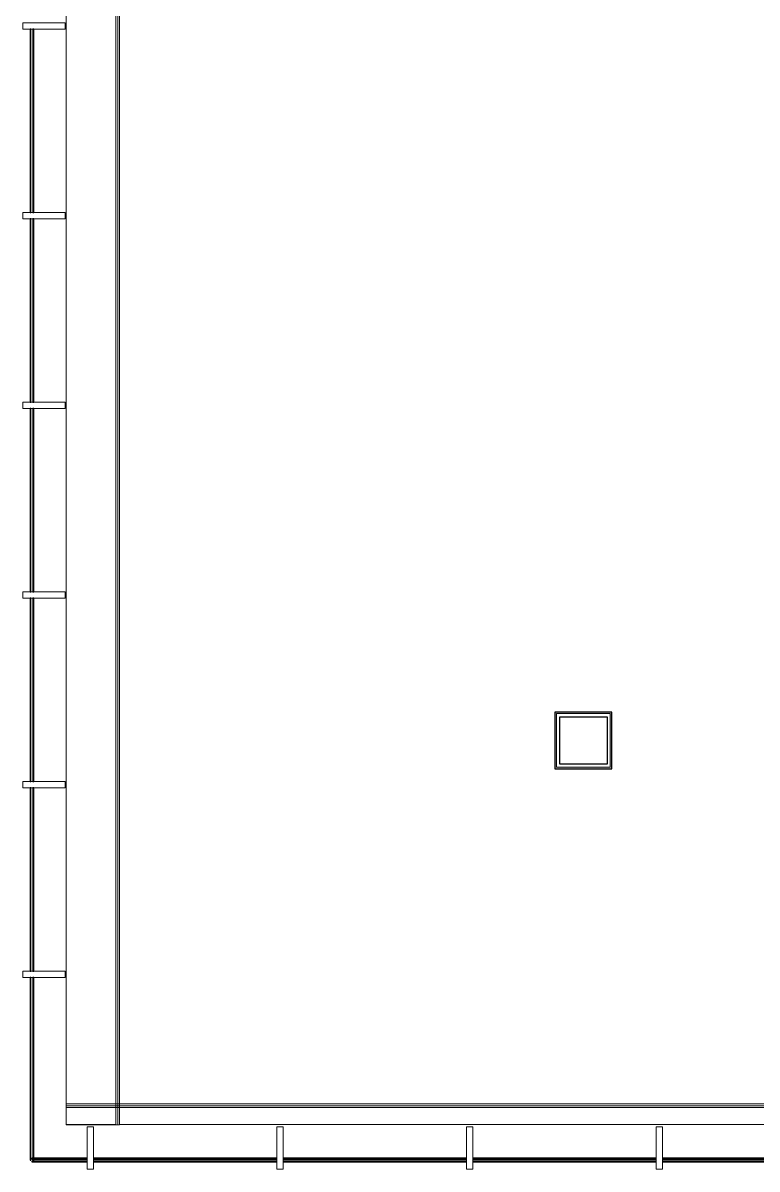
# Model space of a CAD drawing. Header units: millimetres. Extents: x 155920 to 295199, y -4084 to 97293.
# Drawn here: x 156519 to 162324, y 12017 to 21082 of the extents above; entities that cross this region are included whole.
import ezdxf

# ---------------------------------------------------------------- set-up
doc = ezdxf.new("R2010")
doc.units = ezdxf.units.MM
doc.header["$MEASUREMENT"] = 0
for name, color, linetype, lineweight in [('A-GENM', 8, 'CONTINUOUS', 9), ('A-GLAZ-CURT', 7, 'CONTINUOUS', 9), ('A-GLAZ-CWMG', 7, 'CONTINUOUS', 9), ('A-WALL', 7, 'CONTINUOUS', 9), ('A-WALL-PATT', 7, 'CONTINUOUS', 25), ('I-WALL', 7, 'CONTINUOUS', 9)]:
    doc.layers.add(name, color=color, linetype=linetype, lineweight=lineweight)

msp = doc.modelspace()

# ---------------------------------------------------------------- hatches: boundary and pattern name
at = {"layer": 'A-GLAZ-CURT'}
h = msp.add_hatch(color=256, dxfattribs=at)
h.paths.add_polyline_path([(156604.3, 19582.3), (156604.3, 21032.3), (156598.3, 21032.3), (156598.3, 19582.3)], flags=0)
h.paths.add_polyline_path([(156582.3, 19582.3), (156582.3, 21032.3), (156576.3, 21032.3), (156576.3, 19582.3)], flags=0)
h = msp.add_hatch(color=256, dxfattribs=at)
h.paths.add_polyline_path([(156604.3, 18082.3), (156604.3, 19532.3), (156598.3, 19532.3), (156598.3, 18082.3)], flags=0)
h.paths.add_polyline_path([(156582.3, 18082.3), (156582.3, 19532.3), (156576.3, 19532.3), (156576.3, 18082.3)], flags=0)
h = msp.add_hatch(color=256, dxfattribs=at)
h.paths.add_polyline_path([(156604.3, 16582.3), (156604.3, 18032.3), (156598.3, 18032.3), (156598.3, 16582.3)], flags=0)
h.paths.add_polyline_path([(156582.3, 16582.3), (156582.3, 18032.3), (156576.3, 18032.3), (156576.3, 16582.3)], flags=0)
h = msp.add_hatch(color=256, dxfattribs=at)
h.paths.add_polyline_path([(156604.3, 15082.3), (156604.3, 16532.3), (156598.3, 16532.3), (156598.3, 15082.3)], flags=0)
h.paths.add_polyline_path([(156582.3, 15082.3), (156582.3, 16532.3), (156576.3, 16532.3), (156576.3, 15082.3)], flags=0)
h = msp.add_hatch(color=256, dxfattribs=at)
h.paths.add_polyline_path([(156604.3, 13582.3), (156604.3, 15032.3), (156598.3, 15032.3), (156598.3, 13582.3)], flags=0)
h.paths.add_polyline_path([(156582.3, 13582.3), (156582.3, 15032.3), (156576.3, 15032.3), (156576.3, 13582.3)], flags=0)
h = msp.add_hatch(color=256, dxfattribs=at)
h.paths.add_polyline_path([(156582.3, 12088.8), (156582.3, 13532.3), (156576.3, 13532.3), (156576.3, 12088.8)], flags=0)
h.paths.add_polyline_path([(156598.3, 12088.8), (156604.3, 12088.8), (156604.3, 13532.3), (156598.3, 13532.3)], flags=0)
h = msp.add_hatch(color=256, dxfattribs=at)
h.paths.add_polyline_path([(157025.8, 12074.8), (157025.8, 12080.8), (156590.3, 12080.8), (156590.3, 12074.8)], flags=0)
h.paths.add_polyline_path([(157025.8, 12096.8), (157025.8, 12102.8), (156590.3, 12102.8), (156590.3, 12096.8)], flags=0)
h = msp.add_hatch(color=256, dxfattribs=at)
h.paths.add_polyline_path([(158525.8, 12074.8), (158525.8, 12080.8), (157075.8, 12080.8), (157075.8, 12074.8), (157534.9, 12074.8)], flags=0)
h.paths.add_polyline_path([(158525.8, 12096.8), (158525.8, 12102.8), (157075.8, 12102.8), (157075.8, 12096.8), (157534.9, 12096.8)], flags=0)
h = msp.add_hatch(color=256, dxfattribs=at)
h.paths.add_polyline_path([(160025.8, 12074.8), (160025.8, 12080.8), (158575.8, 12080.8), (158575.8, 12074.8), (159034.9, 12074.8)], flags=0)
h.paths.add_polyline_path([(160025.8, 12096.8), (160025.8, 12102.8), (158575.8, 12102.8), (158575.8, 12096.8), (159034.9, 12096.8)], flags=0)
h = msp.add_hatch(color=256, dxfattribs=at)
h.paths.add_polyline_path([(161525.8, 12074.8), (161525.8, 12080.8), (160075.8, 12080.8), (160075.8, 12074.8), (160534.9, 12074.8)], flags=0)
h.paths.add_polyline_path([(161525.8, 12096.8), (161525.8, 12102.8), (160075.8, 12102.8), (160075.8, 12096.8), (160534.9, 12096.8)], flags=0)
h = msp.add_hatch(color=256, dxfattribs=at)
h.paths.add_polyline_path([(163025.8, 12074.8), (163025.8, 12080.8), (161575.8, 12080.8), (161575.8, 12074.8), (162034.9, 12074.8)], flags=0)
h.paths.add_polyline_path([(163025.8, 12096.8), (163025.8, 12102.8), (161575.8, 12102.8), (161575.8, 12096.8), (162034.9, 12096.8)], flags=0)
at = {"layer": 'A-WALL-PATT', "lineweight": 9}
for points in [[(160738.5, 15182.5), (160738.5, 15632.2), (160726, 15632.2), (160726, 15182.5)], [(160763.5, 15182.5), (161163.1, 15182.5), (161163.1, 15195), (160738.5, 15195), (160738.5, 15182.5)]]:
    msp.add_hatch(color=256, dxfattribs=at).paths.add_polyline_path(points, flags=0)
at = {"layer": 'A-WALL-PATT', "lineweight": 5}
for points in [[(161138.1, 15619.7), (161163.1, 15619.7), (161163.1, 15632.2), (160738.5, 15632.2), (160738.5, 15619.7), (160763.5, 15619.7)], [(161175.6, 15182.5), (161175.6, 15632.2), (161163.1, 15632.2), (161163.1, 15182.5)]]:
    msp.add_hatch(color=256, dxfattribs=at).paths.add_polyline_path(points, flags=0)

# ---------------------------------------------------------------- linework, layer by layer
at = {"layer": 'A-GENM'}
for p, q in [((156860.8, 12533.5), (156860.8, 23022.8)), ((157253.1, 12367.3), (157253.1, 23022.8)), ((157268.1, 12367.3), (157268.1, 23022.8)), ((157268.1, 12367.3), (157268.1, 23022.8)), ((157283.1, 12367.3), (157283.1, 23022.8)), ((156860.8, 12518.5), (156860.8, 12533.5)), ((230792.8, 12533.5), (156860.8, 12533.5)), ((156860.8, 12503.5), (156860.8, 12518.5)), ((230792.8, 12518.5), (156860.8, 12518.5)), ((230792.8, 12518.5), (156860.8, 12518.5)), ((156860.8, 12370.2), (156860.8, 12503.5)), ((230792.8, 12503.5), (156860.8, 12503.5)), ((156860.8, 12367.3), (156860.8, 12503.5)), ((157253.1, 12370.2), (156860.8, 12370.2)), ((157253.1, 12367.3), (156860.8, 12367.3)), ((157268.1, 12367.3), (157253.1, 12367.3)), ((157283.1, 12367.3), (157268.1, 12367.3)), ((230343.7, 12370.2), (157283.1, 12370.2))]:
    msp.add_line(p, q, dxfattribs=at)
at = {"layer": 'A-GLAZ-CURT', "lineweight": 30}
for p, q in [((156576.3, 21032.3), (156576.3, 19582.3)), ((156582.3, 21032.3), (156576.3, 21032.3)), ((156582.3, 19582.3), (156582.3, 21032.3)), ((156598.3, 21032.3), (156598.3, 19582.3)), ((156604.3, 21032.3), (156598.3, 21032.3)), ((156604.3, 19582.3), (156604.3, 21032.3)), ((156576.3, 19582.3), (156582.3, 19582.3)), ((156598.3, 19582.3), (156604.3, 19582.3)), ((156576.3, 19532.3), (156576.3, 18082.3)), ((156582.3, 19532.3), (156576.3, 19532.3)), ((156582.3, 18082.3), (156582.3, 19532.3)), ((156598.3, 19532.3), (156598.3, 18082.3)), ((156604.3, 19532.3), (156598.3, 19532.3)), ((156604.3, 18082.3), (156604.3, 19532.3)), ((156576.3, 18082.3), (156582.3, 18082.3)), ((156598.3, 18082.3), (156604.3, 18082.3)), ((156576.3, 18032.3), (156576.3, 16582.3)), ((156582.3, 18032.3), (156576.3, 18032.3)), ((156582.3, 16582.3), (156582.3, 18032.3)), ((156598.3, 18032.3), (156598.3, 16582.3)), ((156604.3, 18032.3), (156598.3, 18032.3)), ((156604.3, 16582.3), (156604.3, 18032.3)), ((156576.3, 16582.3), (156582.3, 16582.3)), ((156576.3, 16532.3), (156576.3, 15082.3)), ((156582.3, 16532.3), (156576.3, 16532.3)), ((156582.3, 15082.3), (156582.3, 16532.3)), ((156598.3, 16582.3), (156604.3, 16582.3)), ((156598.3, 16532.3), (156598.3, 15082.3)), ((156604.3, 16532.3), (156598.3, 16532.3)), ((156604.3, 15082.3), (156604.3, 16532.3)), ((156576.3, 15082.3), (156582.3, 15082.3)), ((156598.3, 15082.3), (156604.3, 15082.3)), ((156576.3, 15032.3), (156576.3, 13582.3)), ((156582.3, 15032.3), (156576.3, 15032.3)), ((156582.3, 13582.3), (156582.3, 15032.3)), ((156598.3, 15032.3), (156598.3, 13582.3)), ((156604.3, 15032.3), (156598.3, 15032.3)), ((156604.3, 13582.3), (156604.3, 15032.3)), ((156576.3, 13582.3), (156582.3, 13582.3)), ((156576.3, 13532.3), (156576.3, 12088.8)), ((156582.3, 13532.3), (156576.3, 13532.3)), ((156582.3, 12088.8), (156582.3, 13532.3)), ((156598.3, 13582.3), (156604.3, 13582.3)), ((156598.3, 13532.3), (156598.3, 12088.8)), ((156604.3, 13532.3), (156598.3, 13532.3)), ((156604.3, 12088.8), (156604.3, 13532.3)), ((156576.3, 12088.8), (156582.3, 12088.8)), ((157025.8, 12102.8), (156590.3, 12102.8)), ((156590.3, 12102.8), (156590.3, 12096.8)), ((156590.3, 12096.8), (157025.8, 12096.8)), ((157025.8, 12080.8), (156590.3, 12080.8)), ((156590.3, 12080.8), (156590.3, 12074.8)), ((156590.3, 12074.8), (157025.8, 12074.8)), ((156598.3, 12088.8), (156604.3, 12088.8)), ((157025.8, 12096.8), (157025.8, 12102.8)), ((157025.8, 12074.8), (157025.8, 12080.8)), ((158525.8, 12102.8), (157075.8, 12102.8)), ((157075.8, 12102.8), (157075.8, 12096.8)), ((157075.8, 12096.8), (158525.8, 12096.8)), ((158525.8, 12080.8), (157075.8, 12080.8)), ((157075.8, 12080.8), (157075.8, 12074.8)), ((157075.8, 12074.8), (158525.8, 12074.8)), ((158525.8, 12096.8), (158525.8, 12102.8)), ((158525.8, 12074.8), (158525.8, 12080.8)), ((160025.8, 12102.8), (158575.8, 12102.8)), ((158575.8, 12102.8), (158575.8, 12096.8)), ((158575.8, 12096.8), (160025.8, 12096.8)), ((160025.8, 12080.8), (158575.8, 12080.8)), ((158575.8, 12080.8), (158575.8, 12074.8)), ((158575.8, 12074.8), (160025.8, 12074.8)), ((160025.8, 12096.8), (160025.8, 12102.8)), ((160025.8, 12074.8), (160025.8, 12080.8)), ((161525.8, 12102.8), (160075.8, 12102.8)), ((160075.8, 12096.8), (161525.8, 12096.8)), ((161525.8, 12080.8), (160075.8, 12080.8)), ((160075.8, 12074.8), (161525.8, 12074.8)), ((161525.8, 12096.8), (161525.8, 12102.8)), ((161525.8, 12074.8), (161525.8, 12080.8)), ((163025.8, 12102.8), (161575.8, 12102.8)), ((161575.8, 12102.8), (161575.8, 12096.8)), ((161575.8, 12096.8), (163025.8, 12096.8)), ((163025.8, 12080.8), (161575.8, 12080.8)), ((161575.8, 12080.8), (161575.8, 12074.8)), ((161575.8, 12074.8), (163025.8, 12074.8))]:
    msp.add_line(p, q, dxfattribs=at)
at = {"layer": 'A-GLAZ-CWMG', "lineweight": 20, "extrusion": (0, 0, -1)}
for p, q in [((156518.8, 21082.3), (156518.8, 21032.3)), ((156853.8, 21082.3), (156518.8, 21082.3)), ((156518.8, 21032.3), (156853.8, 21032.3)), ((156853.8, 21032.3), (156853.8, 21082.3)), ((156518.8, 19582.3), (156518.8, 19532.3)), ((156853.8, 19582.3), (156518.8, 19582.3)), ((156853.8, 19532.3), (156853.8, 19582.3)), ((156518.8, 19532.3), (156853.8, 19532.3)), ((156518.8, 18082.3), (156518.8, 18032.3)), ((156853.8, 18082.3), (156518.8, 18082.3)), ((156853.8, 18032.3), (156853.8, 18082.3)), ((156518.8, 18032.3), (156853.8, 18032.3)), ((156518.8, 16582.3), (156518.8, 16532.3)), ((156853.8, 16582.3), (156518.8, 16582.3)), ((156518.8, 16532.3), (156853.8, 16532.3)), ((156853.8, 16532.3), (156853.8, 16582.3)), ((156518.8, 15082.3), (156518.8, 15032.3)), ((156853.8, 15082.3), (156518.8, 15082.3)), ((156853.8, 15032.3), (156853.8, 15082.3)), ((156518.8, 15032.3), (156853.8, 15032.3)), ((156518.8, 13582.3), (156518.8, 13532.3)), ((156853.8, 13582.3), (156518.8, 13582.3)), ((156518.8, 13532.3), (156853.8, 13532.3)), ((156853.8, 13532.3), (156853.8, 13582.3)), ((157075.8, 12352.3), (157025.8, 12352.3)), ((157025.8, 12352.3), (157025.8, 12017.3)), ((157075.8, 12017.3), (157075.8, 12352.3)), ((158575.8, 12352.3), (158525.8, 12352.3)), ((158525.8, 12352.3), (158525.8, 12017.3)), ((158575.8, 12017.3), (158575.8, 12352.3)), ((160075.8, 12352.3), (160025.8, 12352.3)), ((160025.8, 12352.3), (160025.8, 12017.3)), ((160075.8, 12017.3), (160075.8, 12352.3)), ((161575.8, 12352.3), (161525.8, 12352.3)), ((161525.8, 12352.3), (161525.8, 12017.3)), ((161575.8, 12017.3), (161575.8, 12352.3)), ((157025.8, 12017.3), (157075.8, 12017.3)), ((158525.8, 12017.3), (158575.8, 12017.3)), ((160025.8, 12017.3), (160075.8, 12017.3)), ((161525.8, 12017.3), (161575.8, 12017.3))]:
    msp.add_line(p, q, dxfattribs=at)
at = {"layer": 'A-WALL'}
for p, q in [((160738.5, 15195), (160738.5, 15619.7)), ((160738.5, 15619.7), (160763.5, 15619.7)), ((161138.1, 15619.7), (160763.5, 15619.7)), ((161138.1, 15619.7), (161163.1, 15619.7)), ((161163.1, 15195), (161163.1, 15619.7)), ((160763.5, 15195), (160738.5, 15195)), ((161138.1, 15195), (160763.5, 15195)), ((161163.1, 15195), (161138.1, 15195))]:
    msp.add_line(p, q, dxfattribs=at)
at = {"layer": 'I-WALL', "lineweight": 30}
for p, q in [((160726, 15632.2), (160726, 15182.5)), ((160738.5, 15632.2), (160726, 15632.2)), ((160763.5, 15632.2), (160738.5, 15632.2)), ((161138.1, 15632.2), (160763.5, 15632.2)), ((160763.5, 15220), (160763.5, 15594.7)), ((160763.5, 15594.7), (161138.1, 15594.7)), ((161163.1, 15632.2), (161138.1, 15632.2)), ((161138.1, 15594.7), (161138.1, 15220)), ((161175.6, 15632.2), (161163.1, 15632.2)), ((161175.6, 15182.5), (161175.6, 15632.2)), ((160726, 15182.5), (160738.5, 15182.5)), ((160738.5, 15182.5), (160763.5, 15182.5)), ((161138.1, 15220), (160763.5, 15220)), ((160763.5, 15182.5), (161138.1, 15182.5)), ((161138.1, 15182.5), (161163.1, 15182.5)), ((161163.1, 15182.5), (161175.6, 15182.5))]:
    msp.add_line(p, q, dxfattribs=at)

doc.saveas('drawing.dxf')
